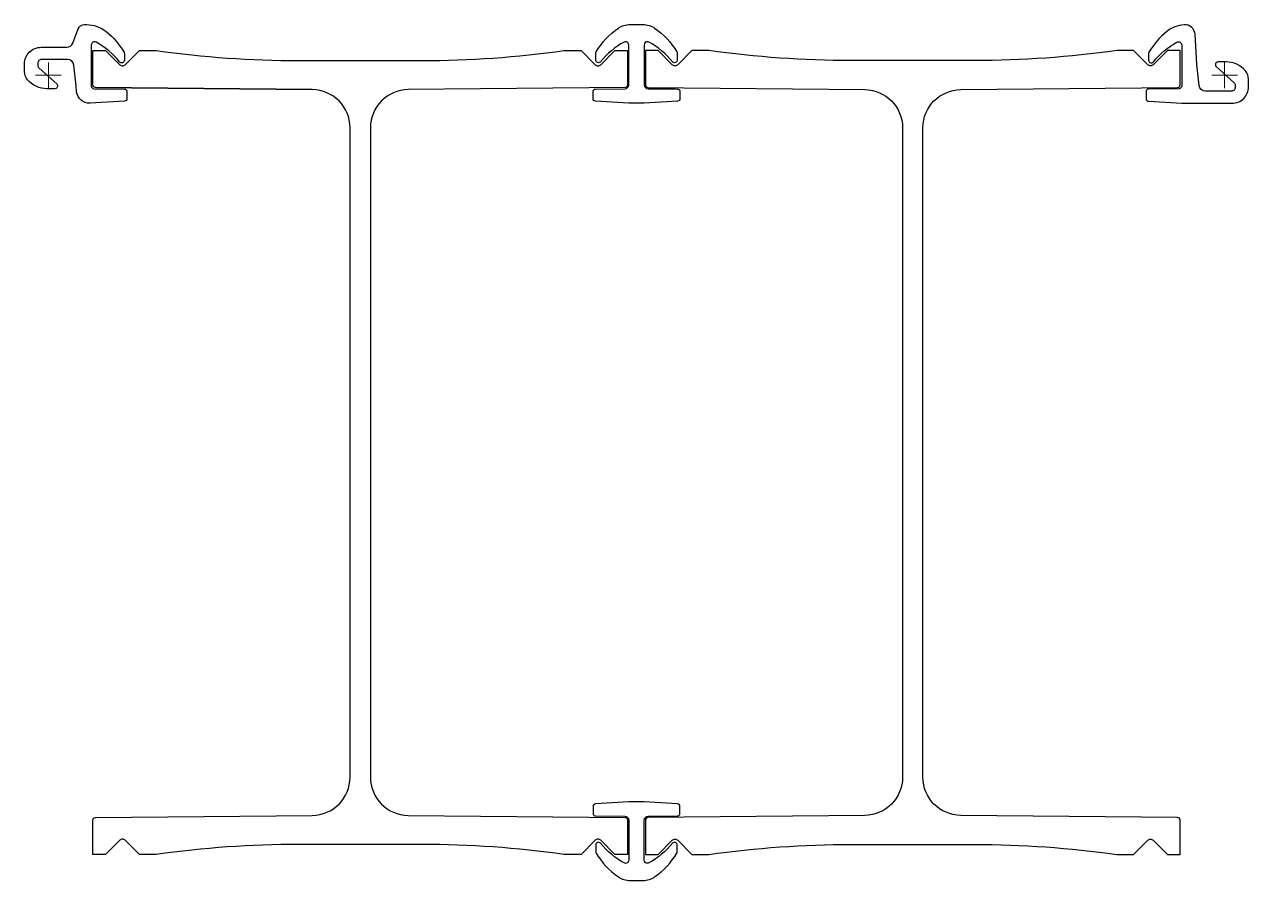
# Model space of a CAD drawing. Header units: millimetres. Extents: x -19 to 943, y -632 to 40.
import ezdxf

# ---------------------------------------------------------------- set-up
doc = ezdxf.new("R2010")
doc.units = ezdxf.units.MM
doc.layers.add('ref', color=252, linetype='Continuous', lineweight=5)

msp = doc.modelspace()

# ---------------------------------------------------------------- linework, layer by layer
at = {"elevation": 0}
for points in [[(61.75, -18.35, -0.396562), (59.87, -20.34), (32.77, -21.99, -0.402787), (22.21, -13), (21.73, -8.16), (20.11, 8, 0.385273), (15.14, 12.5), (-5.26, 12.5, 0.414214), (-8.26, 9.5), (-8.26, 7.88, 0.212557), (-7.26, 5.65), (6.55, -6.79, -0.168965), (7.22, -8.01, -0.464388), (5.12, -10.5), (-1.15, -10.5, -0.219232), (-16.35, -3.5, -0.17875), (-18.75, 3), (-18.75, 9, -0.414214), (-5.75, 22), (14.53, 22, 0.311359), (19.21, 25.22), (23.52, 36.58, -0.311359), (28.2, 39.8), (29.84, 39.8, -0.17076), (45.49, 34.29, -0.089428), (59.47, 18.23, -0.135195), (59.75, 17.2), (59.75, 11.85, -0.710366), (55.92, 10.51, 0.101503), (37.44, 26, 0.567914), (33.75, 23.8), (33.75, -8.52, 0.411079), (35.73, -10.52), (59.77, -10.78, -0.411079), (61.75, -12.78)], [(496.1, -18.36, -0.397192), (494.22, -20.36), (468.1, -21.89), (455.9, -21.89), (429.78, -20.36, -0.397192), (427.9, -18.36), (427.9, -12.77, -0.411533), (429.88, -10.77), (452.93, -10.54, 0.411198), (455.9, -7.54), (455.9, 23.92, 0.56798), (452.21, 26.11, 0.101014), (433.83, 10.68, -0.710336), (430, 12.02), (430, 17.38, -0.135197), (430.28, 18.4, -0.107707), (447.74, 37.06, -0.152295), (456.9, 39.91), (467.1, 39.91, -0.152295), (476.26, 37.06, -0.107707), (493.72, 18.4, -0.135197), (494, 17.38), (494, 12.02, -0.710994), (490.17, 10.69, 0.100981), (471.79, 26.11, 0.126639), (470.58, 26.41, 0.412), (468.1, 23.92), (468.1, -7.54, 0.411198), (471.07, -10.54), (492.5, -10.75), (494.12, -10.77, -0.411533), (496.1, -12.77)], [(942.75, -9), (942.75, -3, 0.17875), (940.35, 3.5, 0.219232), (925.15, 10.5), (918.88, 10.5, 0.414214), (916.75, 8.37, 0.212557), (917.45, 6.79), (931.25, -5.64, -0.212557), (932.25, -7.87), (932.25, -9.5, -0.414214), (929.25, -12.5), (908.86, -12.5, -0.385273), (903.89, -8), (902.25, 8.37), (900.73, 32.25, 0.41996), (892.08, 39.71, 0.149445), (878.51, 34.29, 0.089428), (864.53, 18.23, 0.135195), (864.25, 17.2), (864.25, 11.85, 0.710366), (868.08, 10.51, -0.101503), (886.56, 26, -0.567914), (890.25, 23.8), (890.25, -8.52, -0.411079), (888.27, -10.52), (864.23, -10.78, 0.411079), (862.25, -12.78), (862.25, -18.42, 0.396562), (864.13, -20.41), (890.25, -22), (929.75, -22, 0.414214)], [(427.9, -574.19), (427.9, -579.78, 0.411533), (429.88, -581.79), (452.93, -582.02, -0.411198), (455.9, -585.02), (455.9, -616.47, -0.56798), (452.21, -618.67, -0.101014), (433.83, -603.24, 0.710336), (430, -604.57), (430, -609.93, 0.135197), (430.28, -610.95, 0.107707), (447.74, -629.61, 0.152295), (456.9, -632.47), (467.1, -632.47, 0.152295), (476.26, -629.61, 0.107707), (493.72, -610.95, 0.135197), (494, -609.93), (494, -604.57, 0.710994), (490.17, -603.24, -0.100981), (471.79, -618.67, -0.126639), (470.58, -618.97, -0.412), (468.1, -616.47), (468.1, -585.02, -0.411198), (471.07, -582.02), (492.5, -581.8), (494.12, -581.79, 0.411533), (496.1, -579.78), (496.1, -574.19, 0.397192), (494.22, -572.2), (468.1, -570.67), (455.9, -570.67), (429.78, -572.2, 0.397192)]]:
    msp.add_lwpolyline(points, format="xyb", close=True, dxfattribs=at)
at = {"linetype": 'Continuous', "elevation": 0}
msp.add_lwpolyline([(36.98, -9.53, -0.411288), (35, -7.53), (35, 19.45), (38, 19.45), (45, 19.45), (56.12, 8.32, 0.414214), (60.36, 8.32), (71.49, 19.45), (84.78, 19.45, 0.035087), (196.64, 11.59), (245, 11.59), (293.36, 11.59, 0.035087), (405.22, 19.45), (418.51, 19.45), (429.64, 8.32, 0.414214), (433.88, 8.32), (445, 19.45), (452, 19.45), (455, 19.45), (455, -7.53, -0.411288), (453.02, -9.53), (282.7, -11.24, 0.411288), (253, -41.24), (253, -296.28), (253, -551.32, 0.411288), (282.7, -581.32), (453.02, -583.02, -0.411288), (455, -585.02), (455, -612), (452, -612), (445, -612), (433.88, -600.88, 0.414214), (429.64, -600.88), (418.51, -612), (405.22, -612, 0.035087), (293.36, -604.14), (245, -604.14), (196.64, -604.14, 0.035087), (84.78, -612), (71.49, -612), (60.36, -600.88, 0.414214), (56.12, -600.88), (45, -612), (38, -612), (35, -612), (35, -585.02, -0.411288), (36.98, -583.02), (207.3, -581.32, 0.411288), (237, -551.32), (237, -296.28), (237, -41.24, 0.411288), (207.3, -11.24)], format="xyb", dxfattribs=at)
msp.add_lwpolyline([(671, -296.28), (671, -551.32, -0.411288), (641.3, -581.32), (470.98, -583.02, 0.411288), (469, -585.02), (469, -612), (472, -612), (479, -612), (490.12, -600.88, -0.414214), (494.36, -600.88), (505.49, -612), (518.78, -612, -0.035087), (630.64, -604.14), (679, -604.14), (727.36, -604.14, -0.035087), (839.22, -612), (852.51, -612), (863.64, -600.88, -0.414214), (867.88, -600.88), (879, -612), (886, -612), (889, -612), (889, -585.02, 0.411288), (887.02, -583.02), (716.7, -581.32, -0.411288), (687, -551.32), (687, -296.28), (687, -41.24, -0.411288), (716.7, -11.24), (887.02, -9.53, 0.411288), (889, -7.53), (889, 19.45), (886, 19.45), (879, 19.45), (867.88, 8.32, -0.414214), (863.64, 8.32), (852.51, 19.45), (839.22, 19.45, -0.035087), (727.36, 11.59), (679, 11.59), (630.64, 11.59, -0.035087), (518.78, 19.45), (505.49, 19.45), (494.36, 8.32, -0.414214), (490.12, 8.32), (479, 19.45), (472, 19.45), (469, 19.45), (469, -7.53, 0.411288), (470.98, -9.53), (641.3, -11.24, -0.411288), (671, -41.24)], format="xyb", close=True, dxfattribs=at)
msp.add_lwpolyline([(36.98, -9.53), (207.3, -11.24)], close=True, dxfattribs=at)
at = {"layer": 'ref'}
for p, q in [((0, -10), (0, 10)), ((924, 10), (924, -10)), ((10, 0), (-10, 0)), ((914, 0), (934, 0))]:
    msp.add_line(p, q, dxfattribs=at)

doc.saveas('drawing.dxf')
